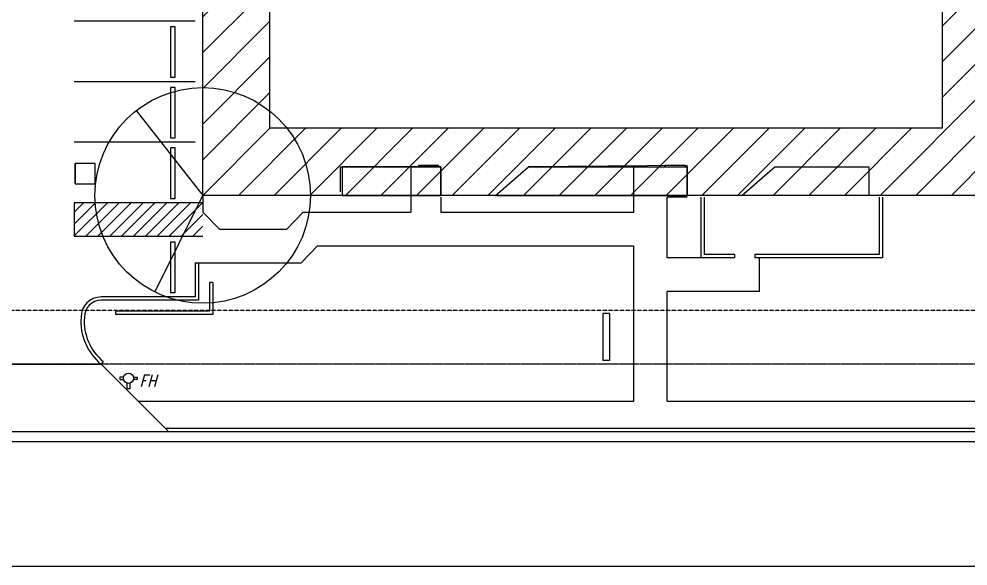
# Model space of a CAD drawing. Extents: x -13328 to 38686, y -10157 to 7853.
# Drawn here: x 24904 to 26599, y 3816 to 4792 of the extents above; entities that cross this region are included whole.
import ezdxf

# ---------------------------------------------------------------- set-up
doc = ezdxf.new("R2010")
doc.units = 0
doc.header["$LTSCALE"] = 1.5
doc.header["$MEASUREMENT"] = 0
for name, pattern in [('CENTER2', [1.125, 0.75, -0.125, 0.125, -0.125]), ('HIDDEN', [0.375, 0.25, -0.125]), ('PHANTOM2', [1.25, 0.625, -0.125, 0.125, -0.125, 0.125, -0.125])]:
    doc.linetypes.add(name, pattern=pattern)
doc.layers.get('DEFPOINTS').update_dxf_attribs({"color": 11})
for name, color, linetype in [('A-BLDG-OUTLINE', 6, 'Continuous'), ('C-curb-exs', 41, 'Continuous'), ('C-EP', 1, 'Continuous'), ('C-PROP-LINE', 7, 'PHANTOM2'), ('C-setbacks', 1, 'HIDDEN'), ('C-STRIPE-exs', 8, 'Continuous'), ('C-Uility-abv-grnd', 2, 'Continuous'), ('Hatch-walls', 8, 'Continuous'), ('Text-Utility', 1, 'Continuous')]:
    doc.layers.add(name, color=color, linetype=linetype)
doc.styles.add('L60', font='simplex', dxfattribs={"width": 0.8, "oblique": 15, "height": 1.8})

# ---------------------------------------------------------------- blocks, each defined once
blk = doc.blocks.new('FH')
at = {"layer": 'C-Uility-abv-grnd'}
for p, q in [((-5.8, 1.5), (-10.4, 1.5)), ((-10.4, 1.5), (-10.4, -1.5)), ((5.8, 1.5), (10.4, 1.5)), ((10.4, 1.5), (10.4, -1.5)), ((-10.4, -1.5), (-5.8, -1.5)), ((-2, -5.7), (-2, -12)), ((2, -12), (2, -5.7)), ((10.4, -1.5), (5.8, -1.5)), ((-2, -12), (2, -12))]:
    blk.add_line(p, q, dxfattribs=at)
blk.add_circle((0, 0), 6, dxfattribs=at)

msp = doc.modelspace()

# ---------------------------------------------------------------- hatches: boundary and pattern name
at = {"layer": 'C-STRIPE-exs'}
h = msp.add_hatch(dxfattribs=at)
h.set_pattern_fill('ANSI31', color=256, scale=120)
h.set_pattern_definition([(45, (27857.425, 3843.948), (-10.6066, 10.6066), [])])
h.paths.add_polyline_path([(25232.3994, 4463.9878), (25003.0641, 4463.9878), (25003.0641, 4403.9878), (25232.3994, 4403.9878)])
at = {"layer": 'Hatch-walls'}
h = msp.add_hatch(dxfattribs=at)
h.set_pattern_fill('ANSI31', color=256, scale=360)
h.set_pattern_definition([(45, (25232.4, 4477.275), (-31.8198, 31.8198), [])])
h.paths.add_polyline_path([(26552.3994, 5725.2787), (26552.3994, 4597.2747), (25352.3994, 4597.2747), (25352.3994, 5725.2787)], flags=16)
h.paths.add_polyline_path([(25833.779, 4858.3492), (26121.3736, 4858.3492), (26121.3736, 5015.9303), (25833.779, 5015.9303)], flags=8)
h.paths.add_polyline_path([(25655.1149, 5007.1131), (26328.7366, 5007.1131), (26328.7366, 5264.6942), (25655.1149, 5264.6942)], flags=8)
h.paths.add_polyline_path([(25422.5718, 5831.4188), (25376.7251, 5831.4188), (25376.7251, 5831.2938), (25239.3628, 5831.2835), (25239.3617, 5845.2787), (25232.3994, 5845.2787), (25232.3994, 4477.2747), (26672.3994, 4477.2747), (26672.3994, 5831.3914), (25422.5708, 5831.2973)])

# ---------------------------------------------------------------- linework, layer by layer
at = {"layer": 'A-BLDG-OUTLINE'}
msp.add_lwpolyline([(26672.1851, 5831.4188), (26672.3994, 4477.2747), (25232.3994, 4477.2747), (25232.1851, 5831.4188)], close=True, dxfattribs=at)
at = {"layer": 'C-curb-exs'}
for p, q in [((25603.8916, 4528.2746), (25603.8916, 4446.9878)), ((26001.7609, 4446.9878), (26001.7609, 4528.2746)), ((25232.3994, 4477.2747), (25232.3994, 4446.9878)), ((25657.3931, 4474.2746), (25657.3931, 4446.9878)), ((26061.7609, 4365.7746), (26061.7609, 4474.2746)), ((26097.3612, 4474.2746), (26061.7609, 4474.2746)), ((26121.7609, 4474.2746), (26121.7609, 4365.7746)), ((26127.7609, 4474.2746), (26127.7609, 4371.7746)), ((26439.7609, 4474.2746), (26439.7609, 4371.7746)), ((26445.7609, 4474.2746), (26445.7609, 4365.7746)), ((25232.3994, 4446.9878), (25262.3994, 4416.7008)), ((25382.3994, 4416.7008), (25411.4779, 4446.9878)), ((25411.4779, 4446.9878), (25603.8916, 4446.9878)), ((25657.3931, 4446.9878), (26001.7609, 4446.9878)), ((25262.3994, 4416.7008), (25382.3994, 4416.7008)), ((25408.2462, 4356.9878), (25437.0491, 4386.9878)), ((25437.0491, 4386.9878), (26001.7609, 4386.9878)), ((26001.7609, 4109.9878), (26001.7609, 4386.9878)), ((26181.7609, 4371.7746), (26181.7609, 4365.7746)), ((26217.7609, 4371.7746), (26217.7609, 4365.7746)), ((25219.0641, 4356.9878), (25219.0641, 4295.9878)), ((25219.0641, 4356.9878), (25408.2462, 4356.9878)), ((25225.0641, 4356.9878), (25225.0641, 4289.9878)), ((25244.52, 4321.5319), (25244.52, 4270.5319)), ((25250.52, 4321.5319), (25244.52, 4321.5319)), ((25250.52, 4321.5319), (25250.52, 4264.5319)), ((26061.7609, 4109.9878), (26061.7609, 4305.7746)), ((25076.52, 4270.5319), (25076.52, 4264.5319)), ((25946.3772, 4266.6009), (25946.3772, 4182.6009)), ((25958.3772, 4266.6009), (25946.3772, 4266.6009)), ((25958.3772, 4266.6009), (25958.3772, 4182.6009)), ((24691.0641, 4175.9878), (25051.0641, 4175.9878)), ((25054.8689, 4180.6271), (25051.0641, 4175.9878)), ((25051.0641, 4175.9878), (25171.0641, 4055.9878)), ((25958.3772, 4182.6009), (25946.3772, 4182.6009)), ((22808.6106, 4055.9878), (28190.7441, 4055.9878)), ((25165.0641, 4061.9878), (27015.0632, 4061.9878)), ((22808.6106, 4037.9878), (28190.7441, 4037.9878))]:
    msp.add_line(p, q, dxfattribs=at)
at = {"layer": 'C-curb-exs', "linetype": 'Continuous'}
for p, q in [((26181.7609, 4371.7746), (26127.7609, 4371.7746)), ((26439.7609, 4371.7746), (26217.7609, 4371.7746)), ((26121.7609, 4365.7746), (26061.7609, 4365.7746)), ((26181.7609, 4365.7746), (26121.7609, 4365.7746)), ((26445.7609, 4365.7746), (26217.7609, 4365.7746)), ((26225.7429, 4365.7746), (26225.7429, 4305.7746)), ((26225.7429, 4305.7746), (26061.7609, 4305.7746)), ((25219.0641, 4295.9878), (25051.0641, 4295.9878)), ((25225.0641, 4289.9878), (25051.0641, 4289.9878)), ((25244.52, 4270.5319), (25076.52, 4270.5319)), ((25250.52, 4264.5319), (25076.52, 4264.5319)), ((25117.0641, 4109.9878), (26001.7609, 4109.9878)), ((26061.7609, 4109.9878), (26856.9607, 4109.9878))]:
    msp.add_line(p, q, dxfattribs=at)
at = {"layer": 'C-curb-exs'}
for points in [[(25175.0641, 4777.8292), (25175.0641, 4687.8292), (25183.0641, 4687.8292), (25183.0641, 4777.8292)], [(25175.0641, 4669.8292), (25175.0641, 4579.8292), (25183.0641, 4579.8292), (25183.0641, 4669.8292)], [(25175.0641, 4561.8292), (25175.0641, 4471.8292), (25183.0641, 4471.8292), (25183.0641, 4561.8292)], [(25175.0641, 4394.0334), (25175.0641, 4304.0334), (25183.0641, 4304.0334), (25183.0641, 4394.0334)]]:
    msp.add_lwpolyline(points, close=True, dxfattribs=at)
at = {"layer": 'C-curb-exs', "linetype": 'Continuous'}
for centre, radius, start, end in [((25051.0641, 4259.9878), 36, 90, 180), ((25051.0641, 4259.9878), 30, 90, 180), ((25113.932, 4252.6454), 99.1401, 175.7527707, 230.6444103), ((25113.932, 4252.6454), 93.1401, 175.7527707, 230.6444103)]:
    msp.add_arc(centre, radius, start, end, dxfattribs=at)
at = {"layer": 'C-EP', "linetype": 'CENTER2'}
msp.add_line((23191.0641, 3815.9878), (28190.7441, 3815.9878), dxfattribs=at)
at = {"layer": 'C-PROP-LINE'}
msp.add_line((26791.0641, 4175.9878), (22951.0641, 4175.9878), dxfattribs=at)
at = {"layer": 'C-setbacks'}
msp.add_line((26791.0641, 4271.9878), (22951.0641, 4271.9878), dxfattribs=at)
at = {"layer": 'C-STRIPE-exs', "linetype": 'Continuous'}
for p, q in [((25219.0641, 4787.9878), (25003.0641, 4787.9878)), ((25219.0641, 4679.9878), (25003.0641, 4679.9878)), ((25219.0641, 4571.9878), (25003.0641, 4571.9878)), ((25232.3994, 4463.9878), (25003.0641, 4463.9878)), ((25232.3994, 4403.9878), (25003.0641, 4403.9878))]:
    msp.add_line(p, q, dxfattribs=at)
at = {"layer": 'C-STRIPE-exs'}
for p, q in [((25040.4542, 4533.9862), (25004.4542, 4533.9862)), ((25040.4542, 4497.9862), (25040.4542, 4533.9862)), ((25004.4542, 4497.9862), (25040.4542, 4497.9862)), ((25003.0641, 4463.9878), (25003.0641, 4403.9878))]:
    msp.add_line(p, q, dxfattribs=at)
msp.add_lwpolyline([(25004.4542, 4533.9862), (25004.4542, 4533.9862), (25004.4542, 4497.9862), (25004.4542, 4497.9862)], close=True, dxfattribs=at)
at = {"layer": 'DEFPOINTS'}
for p, q in [((25113.6853, 4628.5143), (25232.3994, 4477.2747)), ((25478.3931, 4483.2747), (25478.3931, 4528.2746)), ((25478.3931, 4528.2746), (25617.3947, 4528.2746)), ((25617.3947, 4528.2746), (25617.3947, 4530.2746)), ((25653.3931, 4530.2746), (25653.3931, 4528.2746)), ((25653.3931, 4528.2746), (25657.3931, 4528.2746)), ((25657.3931, 4528.2746), (25657.3931, 4477.2747)), ((25755.1024, 4477.2747), (25814.1472, 4528.2746)), ((25814.1472, 4528.2746), (26057.3628, 4528.2746)), ((26057.3628, 4528.2746), (26057.3628, 4530.2746)), ((26093.3612, 4530.2746), (26093.3612, 4528.2746)), ((26093.3612, 4528.2746), (26097.3612, 4528.2746)), ((26097.3612, 4528.2746), (26097.3612, 4477.2747)), ((26195.0705, 4477.2747), (26253.4662, 4528.2746)), ((26253.4662, 4528.2746), (26421.3464, 4528.2746)), ((26421.3464, 4528.2746), (26421.3464, 4477.2747)), ((25146.825, 4304.8359), (25232.3994, 4477.2747))]:
    msp.add_line(p, q, dxfattribs=at)
for points in [[(26552.1851, 5711.4188), (26552.3994, 4597.2747), (25352.3994, 4597.2747), (25352.1851, 5711.4188)], [(25481.3931, 4477.2747), (25657.3931, 4477.2747), (25657.3931, 4528.2746), (25481.3931, 4528.2746)], [(25617.3947, 4528.2746), (25653.3931, 4528.2746), (25653.3931, 4530.2746), (25617.3947, 4530.2746)], [(26057.3628, 4528.2746), (26093.3612, 4528.2746), (26093.3612, 4530.2746), (26057.3628, 4530.2746)]]:
    msp.add_lwpolyline(points, close=True, dxfattribs=at)
msp.add_lwpolyline([(25755.1024, 4477.2747), (26097.3612, 4477.2747), (26097.3612, 4530.2746), (25814.1472, 4528.2746)], dxfattribs=at)
msp.add_circle((25232.3994, 4477.1331), 192.378, dxfattribs=at)

# ---------------------------------------------------------------- block references
at = {"layer": 'C-Uility-abv-grnd', "xscale": 1.5, "yscale": 1.5, "zscale": 1.5}
msp.add_blockref('FH', (25099.8406, 4150.8794), dxfattribs=at)

# ---------------------------------------------------------------- texts
at = {"layer": 'Text-Utility', "style": 'L60', "oblique": 15, "width": 0.8}
msp.add_text('FH', height=21.6, rotation=359.9085211, dxfattribs=at).set_placement((25119.7442, 4135.7592))

doc.saveas('drawing.dxf')
